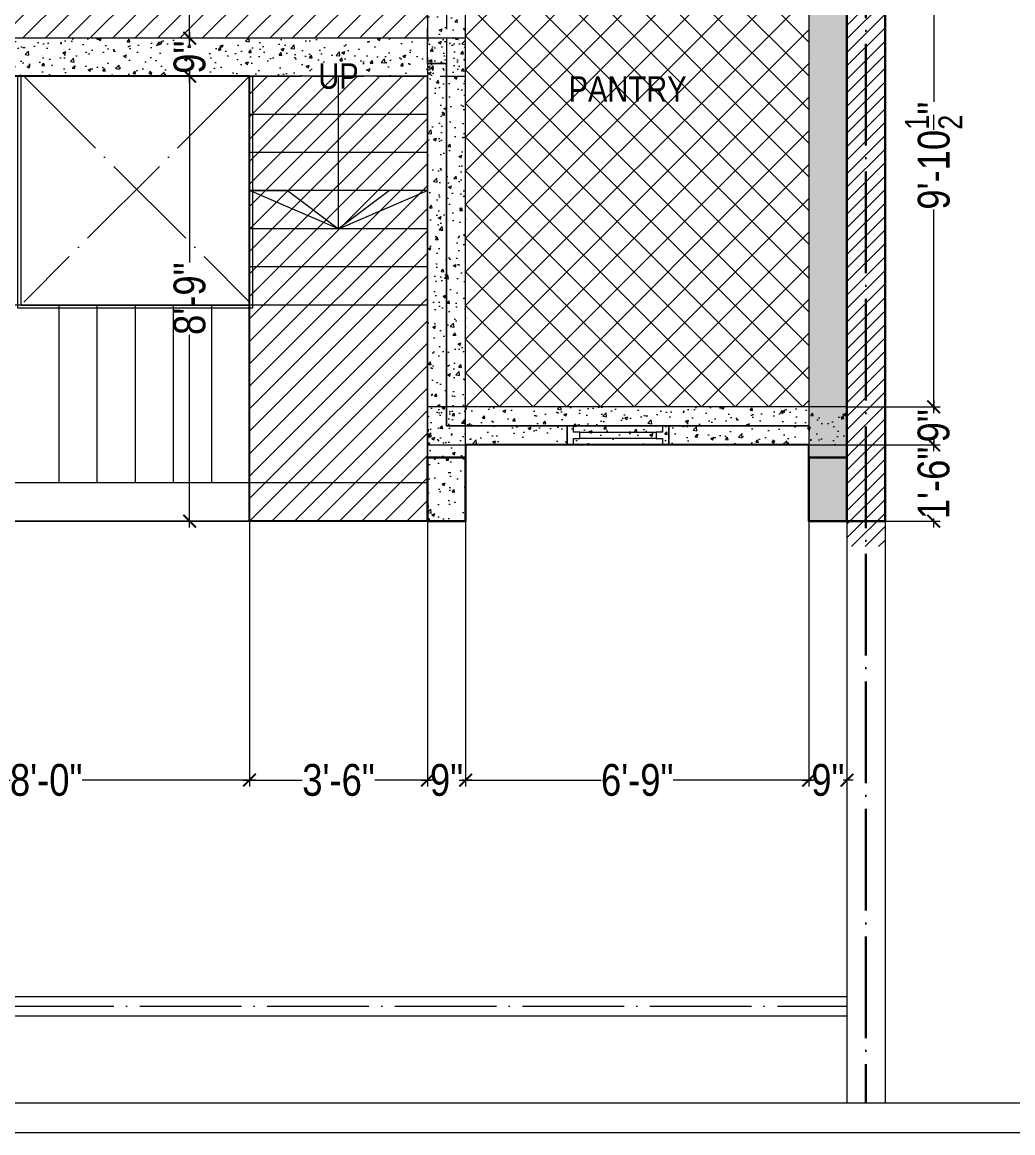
# Model space of a CAD drawing. Header units: millimetres. Extents: x 56222 to 162971, y -175692 to -121287.
# Drawn here: x 158507.9 to 158741.7, y -175332.2 to -175070 of the extents above; entities that cross this region are included whole.
import ezdxf

# ---------------------------------------------------------------- set-up
doc = ezdxf.new("R2010")
doc.units = ezdxf.units.MM
doc.header["$MEASUREMENT"] = 0
doc.header["$PDMODE"] = 35
doc.linetypes.add('ACAD_ISO02W100', pattern=[15, 12, -3])
doc.linetypes.add('ACAD_ISO04W100', pattern=[30, 24, -3, 0, -3])
doc.layers.get('Defpoints').update_dxf_attribs({"color": 220})
for name, color, linetype, lineweight in [('COLUMN', 1, 'Continuous', 30), ('FIRST FLOOR', 7, 'Continuous', 9), ('FIRST FLOOR ( DW_RAIL )', 7, 'Continuous', 9), ('FIRST FLOOR ( TEXT )', 7, 'Continuous', 9), ('FIRST FLOOR_( PLine )_', 251, 'Continuous', 30), ('FIRST FLOOR_( STAIR )', 251, 'Continuous', 9), ('GROUND FLOOR', 7, 'Continuous', 9), ('GROUND FLOOR  ( HATCH )', 251, 'Continuous', 9), ('SECOND FLOOR', 7, 'Continuous', 9), ('X_PLOT', 1, 'Continuous', 9), ('X_SHEET', 7, 'Continuous', 9), ('XX~SLAB ( BEAM )~ ( DIM )', 7, 'Continuous', 9), ('XX~SLAB ( HATCH )', 7, 'Continuous', 9), ('XX~STR BEAM', 5, 'ACAD_ISO02W100', 9)]:
    doc.layers.add(name, color=color, linetype=linetype, lineweight=lineweight)
doc.layers.add('XX~SLAB ( BEAM )~ ( HATCH )', color=1, linetype='Continuous', lineweight=9, plot=False)
doc.layers.add('XX~SLAB ( HATCH )~ PLINE', color=251, linetype='Continuous', lineweight=9, plot=False)
doc.layers.add('XX~SLAB ( PLINE )', color=251, linetype='Continuous', plot=False)
doc.styles.add('Cn_BT_7½', font='swissc.ttf', dxfattribs={"height": 7.5})
doc.styles.add('KATHA', font='swissc.ttf')
doc.dimstyles.new('Cn_BT_7½', dxfattribs={"dimtxt": 9, "dimasz": 3, "dimexe": 1.5, "dimexo": 0, "dimgap": 0.09, "dimtad": 0, "dimdec": 3, "dimzin": 3, "dimdsep": 46, "dimlunit": 4, "dimtxsty": 'Cn_BT_7½', "dimblk": 'ARCHTICK', "dimcen": 0.09, "dimdle": 1.5, "dimclrd": 251, "dimclre": 251, "dimclrt": 14, "dimadec": 0, "dimazin": 0, "dimtfac": 0.75, "dimtdec": 3, "dimtofl": 0, "dimtmove": 0, "dimatfit": 3, "dimfxl": 0, "dimtolj": 1, "dimtzin": 0, "dimlwd": 15, "dimlwe": 15, "dimarcsym": 0})

# ---------------------------------------------------------------- blocks, each defined once
blk = doc.blocks.new('_ArchTick')
at = {"color": 0, "linetype": 'ByBlock', "const_width": 0.15}
blk.add_lwpolyline([(-0.5, -0.5), (0.5, 0.5)], dxfattribs=at)
blk = doc.blocks.new('*D331')
at = {"layer": 'Defpoints', "color": 0, "transparency": 16777216}
for p in [(158702.57, -175042.31), (158702.57, -175160.81), (158723.05, -175160.81)]:
    blk.add_point(p, dxfattribs=at)
at = {"layer": 'XX~SLAB ( BEAM )~ ( DIM )', "color": 251, "lineweight": 15, "transparency": 16777216}
for p, q in [((158702.57, -175042.31), (158724.55, -175042.31)), ((158723.05, -175040.81), (158723.05, -175088.84)), ((158723.05, -175162.31), (158723.05, -175114.27)), ((158702.57, -175160.81), (158724.55, -175160.81))]:
    blk.add_line(p, q, dxfattribs=at)
at = {"layer": 'XX~SLAB ( BEAM )~ ( DIM )', "color": 251, "lineweight": 15, "transparency": 16777216, "xscale": 3, "yscale": 3, "zscale": 3}
for p, rotation in [((158723.05, -175042.31), 90), ((158723.05, -175160.81), 270)]:
    blk.add_blockref('_ArchTick', p, dxfattribs=dict(at, rotation=rotation))
at = {"layer": 'XX~SLAB ( BEAM )~ ( DIM )', "color": 14, "transparency": 16777216, "insert": (158723.05, -175101.56), "char_height": 7.5, "attachment_point": 5, "rotation": 90, "style": 'Cn_BT_7½'}
blk.add_mtext('\\A1;9\'-10{\\H0.750000x;\\S1/2;}"', dxfattribs=at)
blk = doc.blocks.new('*D330')
at = {"layer": 'Defpoints', "color": 0, "transparency": 16777216}
for p in [(158702.57, -175160.81), (158702.57, -175169.81), (158723.05, -175169.81)]:
    blk.add_point(p, dxfattribs=at)
at = {"layer": 'XX~SLAB ( BEAM )~ ( DIM )', "color": 251, "lineweight": 15, "transparency": 16777216}
for p, q in [((158702.57, -175160.81), (158724.55, -175160.81)), ((158723.05, -175159.31), (158723.05, -175161.65)), ((158723.05, -175171.31), (158723.05, -175168.96)), ((158702.57, -175169.81), (158724.55, -175169.81))]:
    blk.add_line(p, q, dxfattribs=at)
at = {"layer": 'XX~SLAB ( BEAM )~ ( DIM )', "color": 251, "lineweight": 15, "transparency": 16777216, "xscale": 3, "yscale": 3, "zscale": 3}
for p, rotation in [((158723.05, -175160.81), 90), ((158723.05, -175169.81), 270)]:
    blk.add_blockref('_ArchTick', p, dxfattribs=dict(at, rotation=rotation))
at = {"layer": 'XX~SLAB ( BEAM )~ ( DIM )', "color": 14, "transparency": 16777216, "insert": (158723.05, -175165.31), "char_height": 7.5, "attachment_point": 5, "rotation": 90, "style": 'Cn_BT_7½'}
blk.add_mtext('\\A1;9"', dxfattribs=at)
blk = doc.blocks.new('*D329')
at = {"layer": 'Defpoints', "color": 0, "transparency": 16777216}
for p in [(158702.57, -175169.81), (158711.57, -175187.81), (158723.05, -175187.81)]:
    blk.add_point(p, dxfattribs=at)
at = {"layer": 'XX~SLAB ( BEAM )~ ( DIM )', "color": 251, "lineweight": 15, "transparency": 16777216}
for p, q in [((158723.05, -175168.31), (158723.05, -175170.43)), ((158702.57, -175169.81), (158724.55, -175169.81)), ((158723.05, -175189.31), (158723.05, -175187.18)), ((158711.57, -175187.81), (158724.55, -175187.81))]:
    blk.add_line(p, q, dxfattribs=at)
at = {"layer": 'XX~SLAB ( BEAM )~ ( DIM )', "color": 251, "lineweight": 15, "transparency": 16777216, "xscale": 3, "yscale": 3, "zscale": 3}
for p, rotation in [((158723.05, -175169.81), 90), ((158723.05, -175187.81), 270)]:
    blk.add_blockref('_ArchTick', p, dxfattribs=dict(at, rotation=rotation))
at = {"layer": 'XX~SLAB ( BEAM )~ ( DIM )', "color": 14, "transparency": 16777216, "insert": (158723.05, -175178.81), "char_height": 7.5, "attachment_point": 5, "rotation": 90, "style": 'Cn_BT_7½'}
blk.add_mtext('\\A1;1\'-6"', dxfattribs=at)
blk = doc.blocks.new('*D325')
at = {"layer": 'Defpoints', "color": 0, "transparency": 16777216}
for p in [(158561.57, -175187.81), (158465.57, -175223.81), (158561.57, -175248.94)]:
    blk.add_point(p, dxfattribs=at)
at = {"layer": 'XX~SLAB ( BEAM )~ ( DIM )', "color": 251, "lineweight": 15, "transparency": 16777216}
for p, q in [((158561.57, -175187.81), (158561.57, -175250.44)), ((158465.57, -175223.81), (158465.57, -175250.44)), ((158464.07, -175248.94), (158505.04, -175248.94)), ((158563.07, -175248.94), (158522.09, -175248.94))]:
    blk.add_line(p, q, dxfattribs=at)
at = {"layer": 'XX~SLAB ( BEAM )~ ( DIM )', "color": 251, "lineweight": 15, "transparency": 16777216, "xscale": 3, "yscale": 3, "zscale": 3, "rotation": 180}
blk.add_blockref('_ArchTick', (158465.57, -175248.94), dxfattribs=at)
at = {"layer": 'XX~SLAB ( BEAM )~ ( DIM )', "color": 251, "lineweight": 15, "transparency": 16777216, "xscale": 3, "yscale": 3, "zscale": 3}
blk.add_blockref('_ArchTick', (158561.57, -175248.94), dxfattribs=at)
at = {"layer": 'XX~SLAB ( BEAM )~ ( DIM )', "color": 14, "transparency": 16777216, "insert": (158513.57, -175248.94), "char_height": 7.5, "attachment_point": 5, "style": 'Cn_BT_7½'}
blk.add_mtext('\\A1;8\'-0"', dxfattribs=at)
blk = doc.blocks.new('*D324')
at = {"layer": 'Defpoints', "color": 0, "transparency": 16777216}
for p in [(158561.57, -175187.81), (158603.57, -175187.81), (158603.57, -175248.94)]:
    blk.add_point(p, dxfattribs=at)
at = {"layer": 'XX~SLAB ( BEAM )~ ( DIM )', "color": 251, "lineweight": 15, "transparency": 16777216}
for p, q in [((158561.57, -175187.81), (158561.57, -175250.44)), ((158603.57, -175187.81), (158603.57, -175250.44)), ((158560.07, -175248.94), (158574.02, -175248.94)), ((158605.07, -175248.94), (158591.12, -175248.94))]:
    blk.add_line(p, q, dxfattribs=at)
at = {"layer": 'XX~SLAB ( BEAM )~ ( DIM )', "color": 251, "lineweight": 15, "transparency": 16777216, "xscale": 3, "yscale": 3, "zscale": 3, "rotation": 180}
blk.add_blockref('_ArchTick', (158561.57, -175248.94), dxfattribs=at)
at = {"layer": 'XX~SLAB ( BEAM )~ ( DIM )', "color": 251, "lineweight": 15, "transparency": 16777216, "xscale": 3, "yscale": 3, "zscale": 3}
blk.add_blockref('_ArchTick', (158603.57, -175248.94), dxfattribs=at)
at = {"layer": 'XX~SLAB ( BEAM )~ ( DIM )', "color": 14, "transparency": 16777216, "insert": (158582.57, -175248.94), "char_height": 7.5, "attachment_point": 5, "style": 'Cn_BT_7½'}
blk.add_mtext('\\A1;3\'-6"', dxfattribs=at)
blk = doc.blocks.new('*D323')
at = {"layer": 'Defpoints', "color": 0, "transparency": 16777216}
for p in [(158603.57, -175187.81), (158612.57, -175187.81), (158612.57, -175248.94)]:
    blk.add_point(p, dxfattribs=at)
at = {"layer": 'XX~SLAB ( BEAM )~ ( DIM )', "color": 251, "lineweight": 15, "transparency": 16777216}
for p, q in [((158603.57, -175187.81), (158603.57, -175250.44)), ((158612.57, -175187.81), (158612.57, -175250.44)), ((158602.07, -175248.94), (158604.41, -175248.94)), ((158614.07, -175248.94), (158611.72, -175248.94))]:
    blk.add_line(p, q, dxfattribs=at)
at = {"layer": 'XX~SLAB ( BEAM )~ ( DIM )', "color": 251, "lineweight": 15, "transparency": 16777216, "xscale": 3, "yscale": 3, "zscale": 3, "rotation": 180}
blk.add_blockref('_ArchTick', (158603.57, -175248.94), dxfattribs=at)
at = {"layer": 'XX~SLAB ( BEAM )~ ( DIM )', "color": 251, "lineweight": 15, "transparency": 16777216, "xscale": 3, "yscale": 3, "zscale": 3}
blk.add_blockref('_ArchTick', (158612.57, -175248.94), dxfattribs=at)
at = {"layer": 'XX~SLAB ( BEAM )~ ( DIM )', "color": 14, "transparency": 16777216, "insert": (158608.07, -175248.94), "char_height": 7.5, "attachment_point": 5, "style": 'Cn_BT_7½'}
blk.add_mtext('\\A1;9"', dxfattribs=at)
blk = doc.blocks.new('*D322')
at = {"layer": 'Defpoints', "color": 0, "transparency": 16777216}
for p in [(158612.57, -175187.81), (158693.57, -175187.81), (158693.57, -175248.94)]:
    blk.add_point(p, dxfattribs=at)
at = {"layer": 'XX~SLAB ( BEAM )~ ( DIM )', "color": 251, "lineweight": 15, "transparency": 16777216}
for p, q in [((158612.57, -175187.81), (158612.57, -175250.44)), ((158693.57, -175187.81), (158693.57, -175250.44)), ((158611.07, -175248.94), (158644.55, -175248.94)), ((158695.07, -175248.94), (158661.58, -175248.94))]:
    blk.add_line(p, q, dxfattribs=at)
at = {"layer": 'XX~SLAB ( BEAM )~ ( DIM )', "color": 251, "lineweight": 15, "transparency": 16777216, "xscale": 3, "yscale": 3, "zscale": 3, "rotation": 180}
blk.add_blockref('_ArchTick', (158612.57, -175248.94), dxfattribs=at)
at = {"layer": 'XX~SLAB ( BEAM )~ ( DIM )', "color": 251, "lineweight": 15, "transparency": 16777216, "xscale": 3, "yscale": 3, "zscale": 3}
blk.add_blockref('_ArchTick', (158693.57, -175248.94), dxfattribs=at)
at = {"layer": 'XX~SLAB ( BEAM )~ ( DIM )', "color": 14, "transparency": 16777216, "insert": (158653.07, -175248.94), "char_height": 7.5, "attachment_point": 5, "style": 'Cn_BT_7½'}
blk.add_mtext('\\A1;6\'-9"', dxfattribs=at)
blk = doc.blocks.new('*D321')
at = {"layer": 'Defpoints', "color": 0, "transparency": 16777216}
for p in [(158693.57, -175187.81), (158702.57, -175187.81), (158702.57, -175248.94)]:
    blk.add_point(p, dxfattribs=at)
at = {"layer": 'XX~SLAB ( BEAM )~ ( DIM )', "color": 251, "lineweight": 15, "transparency": 16777216}
for p, q in [((158693.57, -175187.81), (158693.57, -175250.44)), ((158702.57, -175187.81), (158702.57, -175250.44)), ((158692.07, -175248.94), (158694.41, -175248.94)), ((158704.07, -175248.94), (158701.72, -175248.94))]:
    blk.add_line(p, q, dxfattribs=at)
at = {"layer": 'XX~SLAB ( BEAM )~ ( DIM )', "color": 251, "lineweight": 15, "transparency": 16777216, "xscale": 3, "yscale": 3, "zscale": 3, "rotation": 180}
blk.add_blockref('_ArchTick', (158693.57, -175248.94), dxfattribs=at)
at = {"layer": 'XX~SLAB ( BEAM )~ ( DIM )', "color": 251, "lineweight": 15, "transparency": 16777216, "xscale": 3, "yscale": 3, "zscale": 3}
blk.add_blockref('_ArchTick', (158702.57, -175248.94), dxfattribs=at)
at = {"layer": 'XX~SLAB ( BEAM )~ ( DIM )', "color": 14, "transparency": 16777216, "insert": (158698.07, -175248.94), "char_height": 7.5, "attachment_point": 5, "style": 'Cn_BT_7½'}
blk.add_mtext('\\A1;9"', dxfattribs=at)
blk = doc.blocks.new('*D317')
at = {"layer": 'Defpoints', "color": 0, "transparency": 16777216}
for p in [(158550.71, -175042.31), (158547.44, -175073.81), (158550.71, -175073.81)]:
    blk.add_point(p, dxfattribs=at)
at = {"layer": 'XX~SLAB ( BEAM )~ ( DIM )', "color": 251, "lineweight": 15, "transparency": 16777216}
for p, q in [((158550.71, -175042.31), (158545.94, -175042.31)), ((158547.44, -175040.81), (158547.44, -175047.87)), ((158547.44, -175075.31), (158547.44, -175068.24)), ((158550.71, -175073.81), (158545.94, -175073.81))]:
    blk.add_line(p, q, dxfattribs=at)
at = {"layer": 'XX~SLAB ( BEAM )~ ( DIM )', "color": 251, "lineweight": 15, "transparency": 16777216, "xscale": 3, "yscale": 3, "zscale": 3}
for p, rotation in [((158547.44, -175042.31), 90), ((158547.44, -175073.81), 270)]:
    blk.add_blockref('_ArchTick', p, dxfattribs=dict(at, rotation=rotation))
at = {"layer": 'XX~SLAB ( BEAM )~ ( DIM )', "color": 14, "transparency": 16777216, "insert": (158547.44, -175058.06), "char_height": 7.5, "attachment_point": 5, "rotation": 90, "style": 'Cn_BT_7½'}
blk.add_mtext('\\A1;2\'-7{\\H0.750000x;\\S1/2;}"', dxfattribs=at)
blk = doc.blocks.new('*D316')
at = {"layer": 'Defpoints', "color": 0, "transparency": 16777216}
for p in [(158550.71, -175073.81), (158547.44, -175082.81), (158550.71, -175082.81)]:
    blk.add_point(p, dxfattribs=at)
at = {"layer": 'XX~SLAB ( BEAM )~ ( DIM )', "color": 251, "lineweight": 15, "transparency": 16777216}
for p, q in [((158550.71, -175073.81), (158545.94, -175073.81)), ((158547.44, -175072.31), (158547.44, -175074.65)), ((158547.44, -175084.31), (158547.44, -175081.96)), ((158550.71, -175082.81), (158545.94, -175082.81))]:
    blk.add_line(p, q, dxfattribs=at)
at = {"layer": 'XX~SLAB ( BEAM )~ ( DIM )', "color": 251, "lineweight": 15, "transparency": 16777216, "xscale": 3, "yscale": 3, "zscale": 3}
for p, rotation in [((158547.44, -175073.81), 90), ((158547.44, -175082.81), 270)]:
    blk.add_blockref('_ArchTick', p, dxfattribs=dict(at, rotation=rotation))
at = {"layer": 'XX~SLAB ( BEAM )~ ( DIM )', "color": 14, "transparency": 16777216, "insert": (158547.44, -175078.31), "char_height": 7.5, "attachment_point": 5, "rotation": 90, "style": 'Cn_BT_7½'}
blk.add_mtext('\\A1;9"', dxfattribs=at)
blk = doc.blocks.new('*D315')
at = {"layer": 'Defpoints', "color": 0, "transparency": 16777216}
for p in [(158550.71, -175082.81), (158547.44, -175187.81), (158561.57, -175187.81)]:
    blk.add_point(p, dxfattribs=at)
at = {"layer": 'XX~SLAB ( BEAM )~ ( DIM )', "color": 251, "lineweight": 15, "transparency": 16777216}
for p, q in [((158547.44, -175081.31), (158547.44, -175126.78)), ((158550.71, -175082.81), (158545.94, -175082.81)), ((158547.44, -175189.31), (158547.44, -175143.83)), ((158561.57, -175187.81), (158545.94, -175187.81))]:
    blk.add_line(p, q, dxfattribs=at)
at = {"layer": 'XX~SLAB ( BEAM )~ ( DIM )', "color": 251, "lineweight": 15, "transparency": 16777216, "xscale": 3, "yscale": 3, "zscale": 3}
for p, rotation in [((158547.44, -175082.81), 90), ((158547.44, -175187.81), 270)]:
    blk.add_blockref('_ArchTick', p, dxfattribs=dict(at, rotation=rotation))
at = {"layer": 'XX~SLAB ( BEAM )~ ( DIM )', "color": 14, "transparency": 16777216, "insert": (158547.44, -175135.31), "char_height": 7.5, "attachment_point": 5, "rotation": 90, "style": 'Cn_BT_7½'}
blk.add_mtext('\\A1;8\'-9"', dxfattribs=at)

msp = doc.modelspace()

# ---------------------------------------------------------------- hatches: boundary and pattern name
at = {"layer": 'GROUND FLOOR  ( HATCH )'}
h = msp.add_hatch(dxfattribs=at)
h.set_pattern_fill('ANSI31', color=6, scale=18, style=0)
h.set_pattern_definition([(45, (42170.881, -12574.631), (-1.590990258, 1.590990258), [])])
h.paths.add_polyline_path([(158711.56696, -174850.30534), (158702.56697, -174850.30534), (158702.56697, -175193.80535), (158711.56696, -175193.80535)])
at = {"layer": 'XX~SLAB ( BEAM )~ ( HATCH )'}
h = msp.add_hatch(dxfattribs=at)
h.set_pattern_fill('AR-CONC', color=256, style=0)
h.set_pattern_definition([(50, (158693.567, -175187.8054), (7.1726, -0.62752), [0.75, -8.25]), (355, (158693.567, -175187.805), (-1.38751, 7.52192), [0.6, -6.6]), (100.4514, (158694.165, -175187.8576), (5.7851, 6.8944), [0.6374, -7.01142]), (46.1842, (158693.567, -175185.805), (10.6724, -1.6552), [1.125, -12.375]), (96.6356, (158694.456, -175185.943), (9.34663, 9.74118), [0.9561, -10.51713]), (351.184, (158693.567, -175185.805), (9.3466, 9.7412), [0.9, -9.9]), (21, (158694.567, -175186.3054), (5.96907, -4.02619), [0.75, -8.25]), (326, (158694.567, -175186.305), (2.43315, 7.2515), [0.6, -6.6]), (71.4514, (158695.0644, -175186.641), (8.40223, 3.2253), [0.6374, -7.01142]), (37.5, (158693.567, -175187.8054), (0.121599, 3.328939), [0, -6.52, 0, -6.7, 0, -6.625]), (7.5, (158693.567, -175187.8054), (2.630695, 3.944117), [0, -3.82, 0, -6.37, 0, -2.525]), (327.5, (158691.337, -175187.8054), (5.338224, -0.225549), [0, -2.5, 0, -7.8, 0, -10.35]), (317.5, (158690.337, -175187.8054), (5.83186, 1.00105), [0, -3.25, 0, -5.18, 0, -7.35])])
h.paths.add_polyline_path([(158693.56697, -175187.80535), (158702.56697, -175187.80535), (158702.56697, -174877.30534), (158693.56697, -174877.30534)])
h = msp.add_hatch(dxfattribs=at)
h.set_pattern_fill('AR-CONC', color=256, style=0)
h.set_pattern_definition([(50, (158603.567, -175187.8054), (7.1726, -0.62752), [0.75, -8.25]), (355, (158603.567, -175187.805), (-1.3875, 7.52192), [0.6, -6.6]), (100.4514, (158604.165, -175187.8576), (5.7851, 6.8944), [0.6374, -7.01142]), (46.184, (158603.567, -175185.805), (10.6724, -1.6552), [1.125, -12.375]), (96.6356, (158604.456, -175185.943), (9.3466, 9.7412), [0.9561, -10.5171]), (351.184, (158603.567, -175185.805), (9.3466, 9.7412), [0.9, -9.9]), (21, (158604.567, -175186.3054), (5.96907, -4.0262), [0.75, -8.25]), (326, (158604.567, -175186.305), (2.43315, 7.2515), [0.6, -6.6]), (71.4514, (158605.0644, -175186.641), (8.40223, 3.2253), [0.6374, -7.01142]), (37.5, (158603.567, -175187.8054), (0.1216, 3.32894), [0, -6.52, 0, -6.7, 0, -6.625]), (7.5, (158603.567, -175187.8054), (2.630695, 3.94412), [0, -3.82, 0, -6.37, 0, -2.525]), (327.5, (158601.337, -175187.8054), (5.338224, -0.22555), [0, -2.5, 0, -7.8, 0, -10.35]), (317.5, (158600.337, -175187.8054), (5.83186, 1.00105), [0, -3.25, 0, -5.18, 0, -7.35])])
h.paths.add_polyline_path([(158603.56695, -175187.80535), (158612.56695, -175187.80535), (158612.56695, -175033.30534), (158603.56695, -175033.30534)])
h = msp.add_hatch(dxfattribs=at)
h.set_pattern_fill('AR-CONC', color=256, style=0)
h.set_pattern_definition([(50, (158456.567, -175082.8053), (7.1726, -0.62752), [0.75, -8.25]), (355, (158456.567, -175082.805), (-1.3875, 7.52192), [0.6, -6.6]), (100.4514, (158457.165, -175082.8576), (5.7851, 6.8944), [0.6374, -7.01142]), (46.184, (158456.567, -175080.805), (10.6724, -1.6552), [1.125, -12.375]), (96.6356, (158457.456, -175080.943), (9.3466, 9.7412), [0.9561, -10.5171]), (351.184, (158456.567, -175080.805), (9.3466, 9.7412), [0.9, -9.9]), (21, (158457.567, -175081.3053), (5.96907, -4.0262), [0.75, -8.25]), (326, (158457.567, -175081.305), (2.43315, 7.2515), [0.6, -6.6]), (71.4514, (158458.0644, -175081.641), (8.40223, 3.2253), [0.6374, -7.01142]), (37.5, (158456.567, -175082.8053), (0.1216, 3.32894), [0, -6.52, 0, -6.7, 0, -6.625]), (7.5, (158456.567, -175082.8053), (2.630695, 3.94412), [0, -3.82, 0, -6.37, 0, -2.525]), (327.5, (158454.337, -175082.8053), (5.338224, -0.22555), [0, -2.5, 0, -7.8, 0, -10.35]), (317.5, (158453.337, -175082.8053), (5.83186, 1.00105), [0, -3.25, 0, -5.18, 0, -7.35])])
h.paths.add_polyline_path([(158456.56697, -175073.80534), (158456.56697, -175082.80534), (158612.56695, -175082.80534), (158612.56695, -175073.80534)])
h = msp.add_hatch(dxfattribs=at)
h.set_pattern_fill('AR-CONC', color=256, style=0)
h.set_pattern_definition([(50, (158603.567, -175169.8053), (7.1726, -0.62752), [0.75, -8.25]), (355, (158603.567, -175169.805), (-1.3875, 7.5219), [0.6, -6.6]), (100.451, (158604.165, -175169.8576), (5.7851, 6.8944), [0.6374, -7.0114]), (46.184, (158603.567, -175167.805), (10.6724, -1.6552), [1.125, -12.375]), (96.636, (158604.456, -175167.943), (9.3466, 9.7412), [0.9561, -10.5171]), (351.184, (158603.567, -175167.805), (9.3466, 9.7412), [0.9, -9.9]), (21, (158604.567, -175168.3053), (5.96907, -4.0262), [0.75, -8.25]), (326, (158604.567, -175168.305), (2.43315, 7.2515), [0.6, -6.6]), (71.451, (158605.0644, -175168.641), (8.40223, 3.2253), [0.6374, -7.0114]), (37.5, (158603.567, -175169.8053), (0.1216, 3.32894), [0, -6.52, 0, -6.7, 0, -6.625]), (7.5, (158603.567, -175169.8053), (2.6307, 3.94412), [0, -3.82, 0, -6.37, 0, -2.525]), (327.5, (158601.337, -175169.8053), (5.338224, -0.22555), [0, -2.5, 0, -7.8, 0, -10.35]), (317.5, (158600.337, -175169.8053), (5.83186, 1.00105), [0, -3.25, 0, -5.18, 0, -7.35])])
h.paths.add_polyline_path([(158603.56697, -175160.80534), (158603.56697, -175169.80534), (158702.56697, -175169.80534), (158702.56697, -175160.80534)])
at = {"layer": 'XX~SLAB ( HATCH )'}
h = msp.add_hatch(dxfattribs=at)
h.set_pattern_fill('ANSI31', color=256, scale=30, style=0)
h.set_pattern_definition([(45, (158465.567, -175073.8053), (-2.65165, 2.65165), [])])
h.paths.add_polyline_path([(158465.56697, -175042.30534), (158603.56695, -175042.30534), (158603.56695, -175073.80534), (158465.56697, -175073.80534)])
h = msp.add_hatch(dxfattribs=at)
h.set_pattern_fill('ANSI37', color=6, scale=45, style=0)
h.set_pattern_definition([(45, (158612.567, -175160.8053), (-3.97748, 3.97748), []), (135, (158612.567, -175160.8053), (-3.97748, -3.97748), [])])
h.paths.add_polyline_path([(158612.56695, -175042.30534), (158693.56697, -175042.30534), (158693.56697, -175160.80534), (158612.56695, -175160.80534)])
h = msp.add_hatch(dxfattribs=at)
h.set_pattern_fill('ANSI31', color=256, scale=30, style=0)
h.set_pattern_definition([(45, (158561.567, -175187.8053), (-2.65165, 2.65165), [])])
h.paths.add_polyline_path([(158561.56697, -175187.80534), (158603.56697, -175187.80534), (158603.56697, -175082.80534), (158561.56697, -175082.80534)])

# ---------------------------------------------------------------- linework, layer by layer
at = {"layer": 'COLUMN'}
for points in [[(158603.56695, -175172.80535), (158612.56695, -175172.80535), (158612.56695, -175187.80535), (158603.56695, -175187.80535)], [(158693.56697, -175172.80534), (158702.56697, -175172.80534), (158702.56697, -175187.80534), (158693.56697, -175187.80534)]]:
    msp.add_lwpolyline(points, close=True, dxfattribs=at)
at = {"layer": 'FIRST FLOOR'}
for p, q in [((158702.56697, -174877.30534), (158702.56697, -175187.80534)), ((158693.56697, -175037.80534), (158693.56697, -175165.30534)), ((158603.56697, -175079.80534), (158603.56697, -175187.80534)), ((158603.56697, -175079.80534), (158608.06697, -175079.80534)), ((158608.06697, -175079.80534), (158608.06697, -175165.30534)), ((158608.06697, -175165.30534), (158693.56697, -175165.30534)), ((158636.56697, -175165.30534), (158636.56697, -175169.80534)), ((158660.56697, -175165.30534), (158660.56697, -175169.80534)), ((158612.56695, -175169.80534), (158693.56697, -175169.80534)), ((158612.56695, -175187.80534), (158612.56695, -175169.80534)), ((158693.56697, -175169.80534), (158693.56697, -175187.80534)), ((158603.56697, -175178.80534), (158465.56697, -175178.80534)), ((158612.56695, -175187.80534), (158456.56697, -175187.80534)), ((158702.56697, -175187.80534), (158693.56697, -175187.80534))]:
    msp.add_line(p, q, dxfattribs=at)
at = {"layer": 'FIRST FLOOR', "linetype": 'ACAD_ISO02W100', "ltscale": 0.7}
msp.add_lwpolyline([(158608.06697, -175079.80534), (158603.56697, -175079.80534), (158603.56697, -175042.30534), (158608.06697, -175042.30534)], close=True, dxfattribs=at)
at = {"layer": 'FIRST FLOOR'}
msp.add_lwpolyline([(158507.56697, -175082.80534), (158507.56697, -175136.80534), (158561.56697, -175136.80534), (158561.56697, -175082.80534)], dxfattribs=at)
at = {"layer": 'FIRST FLOOR ( DW_RAIL )'}
msp.add_lwpolyline([(158660.56697, -175165.30534), (158659.06697, -175165.30534), (158659.06697, -175166.80534), (158657.56697, -175166.80534), (158657.56697, -175168.30534), (158639.56697, -175168.30534), (158639.56697, -175166.80534), (158638.06697, -175166.80534), (158638.06697, -175165.30534), (158636.56697, -175165.30534), (158636.56697, -175169.80534), (158638.06697, -175169.80534), (158638.06697, -175168.30534), (158639.56697, -175168.30534), (158639.56697, -175166.80534), (158657.56697, -175166.80534), (158657.56697, -175168.30534), (158659.06697, -175168.30534), (158659.06697, -175169.80534), (158660.56697, -175169.80534), (158660.56697, -175165.30534), (158636.56697, -175165.30534), (158636.56697, -175169.80534), (158660.56697, -175169.80534)], close=True, dxfattribs=at)
at = {"layer": 'FIRST FLOOR_( PLine )_', "lineweight": 9}
for points in [[(158702.56697, -174877.30534), (158657.56697, -174877.30534), (158657.56697, -174881.80534), (158693.56697, -174881.80534), (158693.56697, -175033.30534), (158603.56697, -175033.30534), (158603.56697, -175037.80534), (158693.56697, -175037.80534), (158693.56697, -175165.30534), (158660.56697, -175165.30534), (158660.56697, -175169.80534), (158693.56697, -175169.80534), (158693.56697, -175187.80534), (158702.56697, -175187.80534)], [(158608.06697, -175079.80534), (158603.56697, -175079.80534), (158603.56697, -175187.80534), (158612.56695, -175187.80534), (158612.56697, -175169.80534), (158636.56697, -175169.80534), (158636.56697, -175165.30534), (158608.06697, -175165.30534)], [(158603.56697, -175178.80534), (158503.06697, -175178.80534), (158503.06697, -175183.30534), (158503.06697, -175187.80534), (158603.56697, -175187.80534)]]:
    msp.add_lwpolyline(points, close=True, dxfattribs=at)
at = {"layer": 'FIRST FLOOR_( STAIR )'}
for p, q in [((158603.56697, -175082.80534), (158561.56697, -175082.80534)), ((158561.56697, -175082.80534), (158561.56697, -175178.80534)), ((158603.56697, -175091.80534), (158561.56697, -175091.80534)), ((158603.56697, -175100.80534), (158561.56697, -175100.80534)), ((158603.56697, -175109.80534), (158561.56697, -175109.80534)), ((158603.56697, -175118.80534), (158561.56697, -175118.80534)), ((158603.56697, -175127.80534), (158561.56697, -175127.80534)), ((158603.56697, -175136.80534), (158465.56697, -175136.80534)), ((158516.56697, -175136.80534), (158516.56697, -175178.80534)), ((158525.56697, -175136.80534), (158525.56697, -175178.80534)), ((158534.56697, -175136.80534), (158534.56697, -175178.80534)), ((158543.56697, -175136.80534), (158543.56697, -175178.80534)), ((158552.56697, -175136.80534), (158552.56697, -175178.80534))]:
    msp.add_line(p, q, dxfattribs=at)
msp.add_lwpolyline([(158506.86697, -175082.80534), (158507.56697, -175082.80534), (158507.56697, -175136.80534), (158561.56697, -175136.80534), (158561.56697, -175082.80534), (158562.26697, -175082.80534), (158562.26697, -175137.50534), (158506.86697, -175137.50534), (158506.86697, -175082.80534)], close=True, dxfattribs=at)
msp.add_lwpolyline([(158582.56697, -175118.80534), (158603.56697, -175109.80534), (158594.56697, -175109.80534), (158582.56697, -175118.80534), (158561.56697, -175109.80534), (158570.56697, -175109.80534), (158582.56697, -175118.80534), (158582.56697, -175082.80534)], dxfattribs=at)
at = {"layer": 'GROUND FLOOR'}
for p, q in [((158702.56695, -174804.25648), (158702.56695, -175325.18929)), ((158711.56697, -174804.25648), (158711.56697, -175325.18929)), ((158702.56697, -175187.80534), (158702.56697, -175325.18929)), ((158206.81697, -175300.05534), (158702.56697, -175300.05534)), ((158202.31697, -175304.55534), (158702.56697, -175304.55534))]:
    msp.add_line(p, q, dxfattribs=at)
at = {"layer": 'GROUND FLOOR', "color": 1, "linetype": 'ACAD_ISO04W100'}
msp.add_line((158707.06697, -174804.25648), (158707.06697, -175187.80534), dxfattribs=at)
msp.add_lwpolyline([(158702.56695, -174839.80534), (158204.56697, -174839.80534), (158204.56697, -175302.30534), (158702.56697, -175302.30534)], dxfattribs=at)
at = {"layer": 'GROUND FLOOR', "color": 6, "lineweight": 30}
msp.add_lwpolyline([(158711.56696, -174844.30534), (158702.56697, -174844.30534), (158702.56697, -175187.80535), (158711.56696, -175187.80535)], close=True, dxfattribs=at)
at = {"layer": 'SECOND FLOOR', "color": 1, "linetype": 'ACAD_ISO04W100'}
for p, q in [((158508.26697, -175082.80534), (158561.56697, -175136.10534)), ((158561.56697, -175082.80534), (158508.26697, -175136.10534))]:
    msp.add_line(p, q, dxfattribs=at)
at = {"layer": 'X_PLOT', "linetype": 'ACAD_ISO04W100', "lineweight": 30}
msp.add_line((158707.06696, -174804.25648), (158707.06696, -175325.18929), dxfattribs=at)
at = {"layer": 'X_SHEET'}
for points in [[(158917.62861, -175332.18929), (158150.48024, -175332.18929), (158150.48024, -174797.25648), (158917.62861, -174797.25648)], [(158910.62861, -175325.18929), (158157.48024, -175325.18929), (158157.48024, -174804.25648), (158910.62861, -174804.25648)]]:
    msp.add_lwpolyline(points, close=True, dxfattribs=at)
at = {"layer": 'XX~SLAB ( HATCH )'}
msp.add_lwpolyline([(158561.56697, -175187.80534), (158603.56697, -175187.80534), (158603.56697, -175082.80534), (158561.56697, -175082.80534)], close=True, dxfattribs=at)
at = {"layer": 'XX~SLAB ( HATCH )~ PLINE'}
for points in [[(158465.56697, -175042.30534), (158603.56695, -175042.30534), (158603.56695, -175073.80534), (158465.56697, -175073.80534)], [(158612.56695, -175042.30534), (158693.56697, -175042.30534), (158693.56697, -175160.80534), (158612.56695, -175160.80534)]]:
    msp.add_lwpolyline(points, close=True, dxfattribs=at)
at = {"layer": 'XX~SLAB ( PLINE )'}
msp.add_lwpolyline([(158297.56697, -174877.30534), (158702.56695, -174877.30534), (158702.56695, -175187.80535), (158693.56697, -175187.80534), (158693.56697, -175169.80534), (158612.56697, -175169.80534), (158612.56697, -175187.80534), (158561.56697, -175187.80534), (158561.56697, -175082.80534), (158465.56697, -175082.80534), (158465.56697, -175223.80534), (158297.56697, -175223.80534)], close=True, dxfattribs=at)
at = {"layer": 'XX~SLAB ( PLINE )', "lineweight": 30}
msp.add_lwpolyline([(158555.08112, -175082.80535), (158555.08112, -175082.80535)], dxfattribs=at)
at = {"layer": 'XX~STR BEAM'}
for points in [[(158693.56697, -175187.80535), (158702.56697, -175187.80535), (158702.56697, -174877.30534), (158693.56697, -174877.30534)], [(158603.56695, -175187.80535), (158612.56695, -175187.80535), (158612.56695, -175033.30534), (158603.56695, -175033.30534)], [(158456.56697, -175073.80534), (158456.56697, -175082.80534), (158612.56695, -175082.80534), (158612.56695, -175073.80534)], [(158603.56697, -175160.80534), (158603.56697, -175169.80534), (158702.56697, -175169.80534), (158702.56697, -175160.80534)]]:
    msp.add_lwpolyline(points, close=True, dxfattribs=at)

# ---------------------------------------------------------------- texts
at = {"layer": 'FIRST FLOOR ( TEXT )', "char_height": 6, "attachment_point": 5, "style": 'KATHA'}
for s, insert in [('UP', (158582.56697, -175082.80534)), ('PANTRY', (158650.80424, -175085.82682))]:
    msp.add_mtext(s, dxfattribs=dict(at, insert=insert))

# ---------------------------------------------------------------- dimensions: what is measured, and where the dimension line sits
at = {"layer": 'XX~SLAB ( BEAM )~ ( DIM )'}
for base, p1, p2, picture, middle in [((158547.44071, -175073.80534), (158550.70697, -175042.30534), (158550.70697, -175073.80534), '*D317', (158547.44071, -175058.05534)), ((158723.04741, -175160.80534), (158702.56695, -175042.30534), (158702.56695, -175160.80534), '*D331', (158723.04741, -175101.55534)), ((158547.44071, -175082.80534), (158550.70697, -175073.80534), (158550.70697, -175082.80534), '*D316', (158547.44071, -175078.30534)), ((158547.44071, -175187.80534), (158550.70697, -175082.80534), (158561.56697, -175187.80534), '*D315', (158547.44071, -175135.30534)), ((158723.04741, -175169.80534), (158702.56695, -175160.80534), (158702.56695, -175169.80534), '*D330', (158723.04741, -175165.30534)), ((158723.04741, -175187.80535), (158702.56695, -175169.80534), (158711.56696, -175187.80535), '*D329', (158723.04741, -175178.80535))]:
    dim = msp.add_linear_dim(base=base, p1=p1, p2=p2, angle=90, dimstyle='Cn_BT_7½', override={"dimtmove": 1}, dxfattribs=at)
    dim.commit()
    dim.dimension.update_dxf_attribs({"geometry": picture, "text_midpoint": middle})
for base, p1, p2, picture, middle in [((158561.56697, -175248.93682), (158465.56697, -175223.80534), (158561.56697, -175187.80534), '*D325', (158513.56697, -175248.93682)), ((158603.56695, -175248.93682), (158561.56697, -175187.80534), (158603.56695, -175187.80535), '*D324', (158582.56696, -175248.93682)), ((158612.56695, -175248.93682), (158603.56695, -175187.80535), (158612.56695, -175187.80535), '*D323', (158608.06695, -175248.93682)), ((158693.56697, -175248.93682), (158612.56695, -175187.80535), (158693.56697, -175187.80535), '*D322', (158653.06696, -175248.93682)), ((158702.56695, -175248.93682), (158693.56697, -175187.80535), (158702.56695, -175187.80535), '*D321', (158698.06696, -175248.93682))]:
    dim = msp.add_linear_dim(base=base, p1=p1, p2=p2, dimstyle='Cn_BT_7½', override={"dimtmove": 1}, dxfattribs=at)
    dim.commit()
    dim.dimension.update_dxf_attribs({"geometry": picture, "text_midpoint": middle})

doc.saveas('drawing.dxf')
